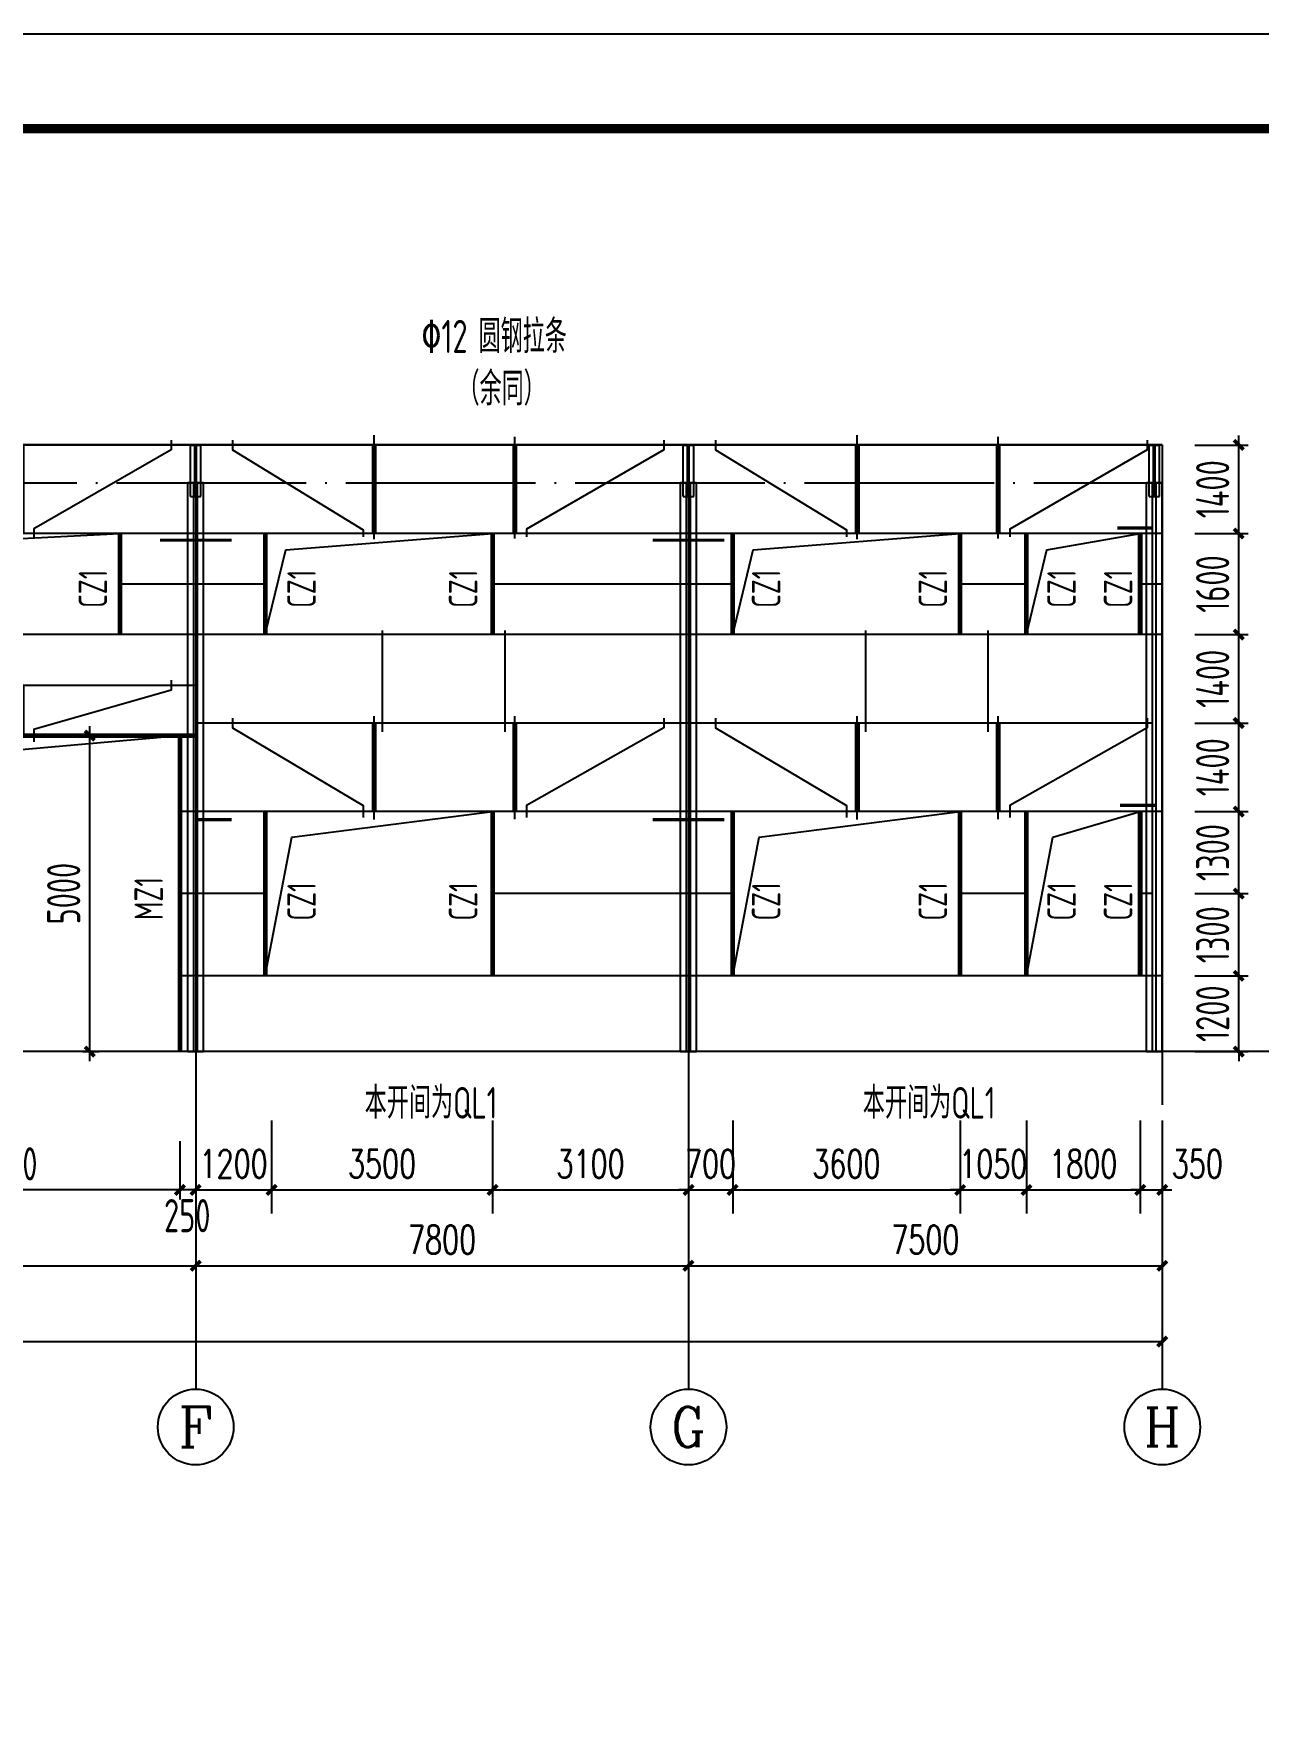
# Model space of a CAD drawing. Header units: millimetres. Extents: x 6950065 to 7140129, y 16284814 to 19754034.
# Drawn here: x 7005510 to 7024890, y 18187329 to 18214127 of the extents above; entities that cross this region are included whole.
import ezdxf
from ezdxf.enums import TextEntityAlignment as Align

# ---------------------------------------------------------------- set-up
doc = ezdxf.new("R2010")
doc.units = ezdxf.units.MM
doc.header["$LTSCALE"] = 1500
doc.header["$MEASUREMENT"] = 0
doc.linetypes.add('DOTE', pattern=[2.42, 2, -0.2, 0.02, -0.2])
doc.layers.get('Defpoints').update_dxf_attribs({"color": 1})
for name, color, linetype in [('AXIS_TEXT', 7, 'Continuous'), ('AXIS_外部', 171, 'Continuous'), ('C型钢', 6, 'Continuous'), ('dim', 7, 'Continuous'), ('GY_QZ', 4, 'Continuous'), ('LS', 2, 'Continuous'), ('S-TEXT', 7, 'Continuous'), ('TEXT', 7, 'Continuous'), ('TK', 4, 'Continuous'), ('屋面隅撑', 7, 'Continuous'), ('檩条拉条', 253, 'Continuous'), ('钢梁', 27, 'Continuous')]:
    doc.layers.add(name, color=color, linetype=linetype)
doc.styles.add('_TCH_AXIS', font='COMPLEX', dxfattribs={"bigfont": 'GBCBIG'})
doc.styles.add('_TCH_DIM_T3', font='SIMPLEX', dxfattribs={"width": 0.705882, "bigfont": 'GBCBIG'})
doc.styles.add('COMPLEX', font='COMPLEX')
doc.styles.add('TSSD_Dimension', font='Tssdeng.shx', dxfattribs={"width": 0.7, "bigfont": 'hztxt.shx'})
doc.styles.add('TSSD_Label', font='Tssdeng.shx', dxfattribs={"width": 0.7, "bigfont": 'hztxt.shx'})
doc.styles.add('TSSD_REIN', font='tssdeng.shx', dxfattribs={"width": 0.7, "bigfont": 'tssdchn.shx'})
doc.dimstyles.new('_TCH_ARCH&&150', dxfattribs={"dimtxt": 446.25, "dimasz": 150, "dimexe": 375, "dimexo": 450, "dimgap": 189.375, "dimtad": 1, "dimdec": 0, "dimzin": 0, "dimdsep": 46, "dimtxsty": '_TCH_DIM_T3', "dimblk": 'ARCHTICK', "dimcen": 0.09, "dimclrt": 7, "dimazin": 2, "dimtfac": 1, "dimtdec": 0, "dimtix": 1, "dimtmove": 2, "dimatfit": 3, "dimfxl": 0, "dimtolj": 1, "dimtzin": 0, "dimarcsym": 0})
doc.dimstyles.new('TSSD_150_150', dxfattribs={"dimtxt": 525, "dimasz": 150, "dimexe": 150, "dimexo": 375, "dimgap": 150, "dimtad": 1, "dimdec": 0, "dimzin": 0, "dimdsep": 46, "dimtxsty": 'TSSD_Dimension', "dimblk": 'ARCHTICK', "dimcen": 0, "dimdle": 150, "dimclrt": 7, "dimadec": 0, "dimazin": 0, "dimtfac": 1, "dimtdec": 0, "dimtix": 1, "dimtmove": 2, "dimatfit": 3, "dimfxl": 0, "dimtolj": 1, "dimtzin": 0, "dimarcsym": 0})

# ---------------------------------------------------------------- blocks, each defined once
blk = doc.blocks.new('23432423424242')
at = {"layer": '钢梁', "color": 4}
for p, q in [((1579435, -175582), (1579435, -174770)), ((1579435, -174770), (1579601, -174770)), ((1579505, -175582), (1579505, -174770)), ((1579531, -175582), (1579531, -174770)), ((1579601, -175582), (1579601, -174770)), ((1579435, -175582), (1579601, -175582))]:
    blk.add_line(p, q, dxfattribs=at)
at = {"layer": '钢梁'}
for p, q in [((1579393, -184370), (1579393, -175370)), ((1579643, -175370), (1579393, -175370)), ((1579488, -184370), (1579488, -175370)), ((1579548, -184370), (1579548, -175370)), ((1579643, -184370), (1579643, -175370)), ((1579393, -184370), (1579643, -184370)), ((1579393, -184370), (1579643, -184370))]:
    blk.add_line(p, q, dxfattribs=at)
blk = doc.blocks.new('GDHFHGFH')
for p, q in [((5358760, 18537038), (5358760, 18538681)), ((5360988, 18537046), (5360988, 18538657)), ((5358896, 18533985), (5358896, 18535591)), ((5360833, 18533985), (5360833, 18535591)), ((5358760, 18532598), (5358760, 18534232)), ((5360988, 18532606), (5360988, 18534232))]:
    blk.add_line(p, q)
for points in [[(5356517, 18538604), (5356517, 18538448), (5358586, 18537185), (5358586, 18537075)], [(5363347, 18538604), (5363347, 18538448), (5361175, 18537194), (5361175, 18537072)], [(5356517, 18534204), (5356517, 18534048), (5358586, 18532822), (5358586, 18532630)], [(5363347, 18534204), (5363347, 18534048), (5361175, 18532822), (5361175, 18532630)]]:
    blk.add_lwpolyline(points)
at = {"layer": '檩条拉条', "color": 2, "const_width": 80}
for points in [[(5358760, 18537126), (5358760, 18538526)], [(5360988, 18537126), (5360988, 18538526)], [(5358760, 18532726), (5358760, 18534126)], [(5360988, 18532726), (5360988, 18534126)]]:
    blk.add_lwpolyline(points, dxfattribs=at)
blk = doc.blocks.new('FDHJ')
for p, q in [((5366410, 18537038), (5366410, 18538585)), ((5368638, 18537046), (5368638, 18538585)), ((5366546, 18534661), (5366546, 18535591)), ((5368483, 18534658), (5368483, 18535591)), ((5366410, 18533798), (5366410, 18534832)), ((5368638, 18533806), (5368638, 18534832))]:
    blk.add_line(p, q)
for points in [[(5364167, 18538604), (5364167, 18538448), (5366236, 18537189), (5366236, 18537048)], [(5370997, 18538604), (5370997, 18538448), (5368825, 18537197), (5368825, 18537040)], [(5364167, 18534804), (5364167, 18534648), (5366236, 18534022), (5366236, 18533830)], [(5370997, 18534804), (5370997, 18534648), (5368825, 18534022), (5368825, 18533830)]]:
    blk.add_lwpolyline(points)
at = {"layer": '檩条拉条', "color": 2, "const_width": 80}
for points in [[(5366410, 18537126), (5366410, 18538526)], [(5368638, 18537126), (5368638, 18538526)], [(5366410, 18533926), (5366410, 18534726)], [(5368638, 18533926), (5368638, 18534726)]]:
    blk.add_lwpolyline(points, dxfattribs=at)
blk = doc.blocks.new('_ArchTick')
at = {"color": 0, "linetype": 'ByBlock', "const_width": 0.4}
blk.add_lwpolyline([(-0.5, -0.5), (0.5, 0.5)], dxfattribs=at)
blk = doc.blocks.new('*D98')
at = {"layer": 'AXIS_外部', "color": 0, "lineweight": -2}
for p, q in [((7008072, 18196931), (7008072, 18195456)), ((7009272, 18196931), (7009272, 18195456)), ((7008072, 18195831), (7007922, 18195831)), ((7008072, 18195831), (7009272, 18195831)), ((7009272, 18195831), (7009422, 18195831))]:
    blk.add_line(p, q, dxfattribs=at)
at = {"layer": 'Defpoints', "color": 0}
for p in [(7008072, 18197381), (7009272, 18197381), (7009272, 18195831)]:
    blk.add_point(p, dxfattribs=at)
at = {"layer": 'AXIS_外部', "color": 0, "lineweight": -2, "xscale": 150, "yscale": 150, "zscale": 150}
blk.add_blockref('_ArchTick', (7008072, 18195831), dxfattribs=at)
at = {"layer": 'AXIS_外部', "color": 0, "lineweight": -2, "xscale": 150, "yscale": 150, "zscale": 150, "rotation": 180}
blk.add_blockref('_ArchTick', (7009272, 18195831), dxfattribs=at)
at = {"layer": 'AXIS_外部', "color": 7, "insert": (7008672, 18196243), "char_height": 446.2, "attachment_point": 5, "style": '_TCH_DIM_T3'}
blk.add_mtext('\\A1;1200', dxfattribs=at)
blk = doc.blocks.new('*D99')
at = {"layer": 'AXIS_外部', "color": 0, "lineweight": -2}
for p, q in [((7009272, 18196931), (7009272, 18195456)), ((7012772, 18196931), (7012772, 18195456)), ((7009272, 18195831), (7012772, 18195831))]:
    blk.add_line(p, q, dxfattribs=at)
at = {"layer": 'Defpoints', "color": 0}
for p in [(7009272, 18197381), (7012772, 18197381), (7012772, 18195831)]:
    blk.add_point(p, dxfattribs=at)
at = {"layer": 'AXIS_外部', "color": 0, "lineweight": -2, "xscale": 150, "yscale": 150, "zscale": 150, "rotation": 180}
blk.add_blockref('_ArchTick', (7009272, 18195831), dxfattribs=at)
at = {"layer": 'AXIS_外部', "color": 0, "lineweight": -2, "xscale": 150, "yscale": 150, "zscale": 150}
blk.add_blockref('_ArchTick', (7012772, 18195831), dxfattribs=at)
at = {"layer": 'AXIS_外部', "color": 7, "insert": (7011022, 18196243), "char_height": 446.2, "attachment_point": 5, "style": '_TCH_DIM_T3'}
blk.add_mtext('\\A1;3500', dxfattribs=at)
blk = doc.blocks.new('*D100')
at = {"layer": 'AXIS_外部', "color": 0, "lineweight": -2}
for p, q in [((7012772, 18196931), (7012772, 18195456)), ((7015872, 18196931), (7015872, 18195456)), ((7012772, 18195831), (7015872, 18195831))]:
    blk.add_line(p, q, dxfattribs=at)
at = {"layer": 'Defpoints', "color": 0}
for p in [(7012772, 18197381), (7015872, 18197381), (7015872, 18195831)]:
    blk.add_point(p, dxfattribs=at)
at = {"layer": 'AXIS_外部', "color": 0, "lineweight": -2, "xscale": 150, "yscale": 150, "zscale": 150, "rotation": 180}
blk.add_blockref('_ArchTick', (7012772, 18195831), dxfattribs=at)
at = {"layer": 'AXIS_外部', "color": 0, "lineweight": -2, "xscale": 150, "yscale": 150, "zscale": 150}
blk.add_blockref('_ArchTick', (7015872, 18195831), dxfattribs=at)
at = {"layer": 'AXIS_外部', "color": 7, "insert": (7014322, 18196243), "char_height": 446.2, "attachment_point": 5, "style": '_TCH_DIM_T3'}
blk.add_mtext('\\A1;3100', dxfattribs=at)
blk = doc.blocks.new('*D101')
at = {"layer": 'AXIS_外部', "color": 0, "lineweight": -2}
for p, q in [((7015872, 18196931), (7015872, 18195456)), ((7016572, 18196931), (7016572, 18195456)), ((7015872, 18195831), (7015722, 18195831)), ((7015872, 18195831), (7016572, 18195831)), ((7016572, 18195831), (7016722, 18195831))]:
    blk.add_line(p, q, dxfattribs=at)
at = {"layer": 'Defpoints', "color": 0}
for p in [(7015872, 18197381), (7016572, 18197381), (7016572, 18195831)]:
    blk.add_point(p, dxfattribs=at)
at = {"layer": 'AXIS_外部', "color": 0, "lineweight": -2, "xscale": 150, "yscale": 150, "zscale": 150}
blk.add_blockref('_ArchTick', (7015872, 18195831), dxfattribs=at)
at = {"layer": 'AXIS_外部', "color": 0, "lineweight": -2, "xscale": 150, "yscale": 150, "zscale": 150, "rotation": 180}
blk.add_blockref('_ArchTick', (7016572, 18195831), dxfattribs=at)
at = {"layer": 'AXIS_外部', "color": 7, "insert": (7016222, 18196243), "char_height": 446.2, "attachment_point": 5, "style": '_TCH_DIM_T3'}
blk.add_mtext('\\A1;700', dxfattribs=at)
blk = doc.blocks.new('*D102')
at = {"layer": 'AXIS_外部', "color": 0, "lineweight": -2}
for p, q in [((7016572, 18196931), (7016572, 18195456)), ((7020172, 18196931), (7020172, 18195456)), ((7016572, 18195831), (7020172, 18195831))]:
    blk.add_line(p, q, dxfattribs=at)
at = {"layer": 'Defpoints', "color": 0}
for p in [(7016572, 18197381), (7020172, 18197381), (7020172, 18195831)]:
    blk.add_point(p, dxfattribs=at)
at = {"layer": 'AXIS_外部', "color": 0, "lineweight": -2, "xscale": 150, "yscale": 150, "zscale": 150, "rotation": 180}
blk.add_blockref('_ArchTick', (7016572, 18195831), dxfattribs=at)
at = {"layer": 'AXIS_外部', "color": 0, "lineweight": -2, "xscale": 150, "yscale": 150, "zscale": 150}
blk.add_blockref('_ArchTick', (7020172, 18195831), dxfattribs=at)
at = {"layer": 'AXIS_外部', "color": 7, "insert": (7018372, 18196243), "char_height": 446.2, "attachment_point": 5, "style": '_TCH_DIM_T3'}
blk.add_mtext('\\A1;3600', dxfattribs=at)
blk = doc.blocks.new('*D103')
at = {"layer": 'AXIS_外部', "color": 0, "lineweight": -2}
for p, q in [((7020172, 18196931), (7020172, 18195456)), ((7021222, 18196931), (7021222, 18195456)), ((7020172, 18195831), (7020022, 18195831)), ((7020172, 18195831), (7021222, 18195831)), ((7021222, 18195831), (7021372, 18195831))]:
    blk.add_line(p, q, dxfattribs=at)
at = {"layer": 'Defpoints', "color": 0}
for p in [(7020172, 18197381), (7021222, 18197381), (7021222, 18195831)]:
    blk.add_point(p, dxfattribs=at)
at = {"layer": 'AXIS_外部', "color": 0, "lineweight": -2, "xscale": 150, "yscale": 150, "zscale": 150}
blk.add_blockref('_ArchTick', (7020172, 18195831), dxfattribs=at)
at = {"layer": 'AXIS_外部', "color": 0, "lineweight": -2, "xscale": 150, "yscale": 150, "zscale": 150, "rotation": 180}
blk.add_blockref('_ArchTick', (7021222, 18195831), dxfattribs=at)
at = {"layer": 'AXIS_外部', "color": 7, "insert": (7020697, 18196243), "char_height": 446.2, "attachment_point": 5, "style": '_TCH_DIM_T3'}
blk.add_mtext('\\A1;1050', dxfattribs=at)
blk = doc.blocks.new('*D104')
at = {"layer": 'AXIS_外部', "color": 0, "lineweight": -2}
for p, q in [((7021222, 18196931), (7021222, 18195456)), ((7023022, 18196931), (7023022, 18195456)), ((7021222, 18195831), (7023022, 18195831))]:
    blk.add_line(p, q, dxfattribs=at)
at = {"layer": 'Defpoints', "color": 0}
for p in [(7021222, 18197381), (7023022, 18197381), (7023022, 18195831)]:
    blk.add_point(p, dxfattribs=at)
at = {"layer": 'AXIS_外部', "color": 0, "lineweight": -2, "xscale": 150, "yscale": 150, "zscale": 150, "rotation": 180}
blk.add_blockref('_ArchTick', (7021222, 18195831), dxfattribs=at)
at = {"layer": 'AXIS_外部', "color": 0, "lineweight": -2, "xscale": 150, "yscale": 150, "zscale": 150}
blk.add_blockref('_ArchTick', (7023022, 18195831), dxfattribs=at)
at = {"layer": 'AXIS_外部', "color": 7, "insert": (7022122, 18196243), "char_height": 446.2, "attachment_point": 5, "style": '_TCH_DIM_T3'}
blk.add_mtext('\\A1;1800', dxfattribs=at)
blk = doc.blocks.new('*D105')
at = {"layer": 'AXIS_外部', "color": 0, "lineweight": -2}
for p, q in [((7023022, 18196931), (7023022, 18195456)), ((7023372, 18196931), (7023372, 18195456)), ((7023022, 18195831), (7022872, 18195831)), ((7023022, 18195831), (7023372, 18195831)), ((7023372, 18195831), (7023522, 18195831))]:
    blk.add_line(p, q, dxfattribs=at)
at = {"layer": 'Defpoints', "color": 0}
for p in [(7023022, 18197381), (7023372, 18197381), (7023372, 18195831)]:
    blk.add_point(p, dxfattribs=at)
at = {"layer": 'AXIS_外部', "color": 0, "lineweight": -2, "xscale": 150, "yscale": 150, "zscale": 150}
blk.add_blockref('_ArchTick', (7023022, 18195831), dxfattribs=at)
at = {"layer": 'AXIS_外部', "color": 0, "lineweight": -2, "xscale": 150, "yscale": 150, "zscale": 150, "rotation": 180}
blk.add_blockref('_ArchTick', (7023372, 18195831), dxfattribs=at)
at = {"layer": 'AXIS_外部', "color": 7, "insert": (7023927, 18196243), "char_height": 446.2, "attachment_point": 5, "style": '_TCH_DIM_T3'}
blk.add_mtext('\\A1;350', dxfattribs=at)
blk = doc.blocks.new('*D111')
at = {"layer": 'Defpoints', "color": 0}
for p in [(7007822, 18196976), (7008072, 18196976), (7007822, 18195831)]:
    blk.add_point(p, dxfattribs=at)
at = {"layer": 'dim', "color": 0, "lineweight": -2}
for p, q in [((7007822, 18196601), (7007822, 18195681)), ((7008072, 18196601), (7008072, 18195681)), ((7007822, 18195831), (7007672, 18195831)), ((7008072, 18195831), (7007822, 18195831)), ((7008072, 18195831), (7008222, 18195831))]:
    blk.add_line(p, q, dxfattribs=at)
at = {"layer": 'dim', "color": 0, "lineweight": -2, "xscale": 150, "yscale": 150, "zscale": 150}
blk.add_blockref('_ArchTick', (7007822, 18195831), dxfattribs=at)
at = {"layer": 'dim', "color": 0, "lineweight": -2, "xscale": 150, "yscale": 150, "zscale": 150, "rotation": 180}
blk.add_blockref('_ArchTick', (7008072, 18195831), dxfattribs=at)
at = {"layer": 'dim', "color": 7, "insert": (7007938, 18195424), "char_height": 525, "attachment_point": 5, "style": 'TSSD_Dimension'}
blk.add_mtext('\\A1;250', dxfattribs=at)
blk = doc.blocks.new('*D112')
at = {"layer": 'Defpoints', "color": 0}
for p in [(7002322, 18196976), (7007822, 18196976), (7002322, 18195831)]:
    blk.add_point(p, dxfattribs=at)
at = {"layer": 'dim', "color": 0, "lineweight": -2}
for p, q in [((7002322, 18196601), (7002322, 18195681)), ((7007822, 18196601), (7007822, 18195681)), ((7007972, 18195831), (7002172, 18195831))]:
    blk.add_line(p, q, dxfattribs=at)
at = {"layer": 'dim', "color": 0, "lineweight": -2, "xscale": 150, "yscale": 150, "zscale": 150, "rotation": 180}
blk.add_blockref('_ArchTick', (7002322, 18195831), dxfattribs=at)
at = {"layer": 'dim', "color": 0, "lineweight": -2, "xscale": 150, "yscale": 150, "zscale": 150}
blk.add_blockref('_ArchTick', (7007822, 18195831), dxfattribs=at)
at = {"layer": 'dim', "color": 7, "insert": (7005072, 18196243), "char_height": 525, "attachment_point": 5, "style": 'TSSD_Dimension'}
blk.add_mtext('\\A1;5500', dxfattribs=at)
blk = doc.blocks.new('*D117')
at = {"layer": 'Defpoints', "color": 0}
for p in [(7005911, 18203020), (7006394, 18203020), (7005911, 18198020)]:
    blk.add_point(p, dxfattribs=at)
at = {"layer": 'dim', "color": 0, "lineweight": -2}
for p, q in [((7006394, 18197870), (7006394, 18203170)), ((7006286, 18203020), (7006544, 18203020)), ((7006286, 18198020), (7006544, 18198020))]:
    blk.add_line(p, q, dxfattribs=at)
at = {"layer": 'dim', "color": 0, "lineweight": -2, "xscale": 150, "yscale": 150, "zscale": 150}
for p, rotation in [((7006394, 18203020), 90), ((7006394, 18198020), 270)]:
    blk.add_blockref('_ArchTick', p, dxfattribs=dict(at, rotation=rotation))
at = {"layer": 'dim', "color": 7, "insert": (7005982, 18200520), "char_height": 525, "attachment_point": 5, "rotation": 90, "style": 'TSSD_Dimension'}
blk.add_mtext('\\A1;5000', dxfattribs=at)
blk = doc.blocks.new('*D118')
at = {"layer": 'Defpoints', "color": 0}
for p in [(7023512, 18199220), (7024582, 18199220), (7023512, 18198020)]:
    blk.add_point(p, dxfattribs=at)
at = {"layer": 'dim', "color": 0, "lineweight": -2}
for p, q in [((7024582, 18199220), (7024582, 18199370)), ((7023887, 18199220), (7024732, 18199220)), ((7024582, 18198020), (7024582, 18199220)), ((7023887, 18198020), (7024732, 18198020)), ((7024582, 18198020), (7024582, 18197870))]:
    blk.add_line(p, q, dxfattribs=at)
at = {"layer": 'dim', "color": 0, "lineweight": -2, "xscale": 150, "yscale": 150, "zscale": 150}
for p, rotation in [((7024582, 18199220), 270), ((7024582, 18198020), 90)]:
    blk.add_blockref('_ArchTick', p, dxfattribs=dict(at, rotation=rotation))
at = {"layer": 'dim', "color": 7, "insert": (7024170, 18198620), "char_height": 525, "attachment_point": 5, "rotation": 90, "style": 'TSSD_Dimension'}
blk.add_mtext('\\A1;1200', dxfattribs=at)
blk = doc.blocks.new('*D119')
at = {"layer": 'Defpoints', "color": 0}
for p in [(7023512, 18200520), (7024582, 18200520), (7023512, 18199220)]:
    blk.add_point(p, dxfattribs=at)
at = {"layer": 'dim', "color": 0, "lineweight": -2}
for p, q in [((7023887, 18200520), (7024732, 18200520)), ((7024582, 18199070), (7024582, 18200670)), ((7023887, 18199220), (7024732, 18199220))]:
    blk.add_line(p, q, dxfattribs=at)
at = {"layer": 'dim', "color": 0, "lineweight": -2, "xscale": 150, "yscale": 150, "zscale": 150}
for p, rotation in [((7024582, 18200520), 90), ((7024582, 18199220), 270)]:
    blk.add_blockref('_ArchTick', p, dxfattribs=dict(at, rotation=rotation))
at = {"layer": 'dim', "color": 7, "insert": (7024170, 18199870), "char_height": 525, "attachment_point": 5, "rotation": 90, "style": 'TSSD_Dimension'}
blk.add_mtext('\\A1;1300', dxfattribs=at)
blk = doc.blocks.new('*D120')
at = {"layer": 'Defpoints', "color": 0}
for p in [(7023512, 18201820), (7024582, 18201820), (7023512, 18200520)]:
    blk.add_point(p, dxfattribs=at)
at = {"layer": 'dim', "color": 0, "lineweight": -2}
for p, q in [((7023887, 18201820), (7024732, 18201820)), ((7024582, 18200370), (7024582, 18201970)), ((7023887, 18200520), (7024732, 18200520))]:
    blk.add_line(p, q, dxfattribs=at)
at = {"layer": 'dim', "color": 0, "lineweight": -2, "xscale": 150, "yscale": 150, "zscale": 150}
for p, rotation in [((7024582, 18201820), 90), ((7024582, 18200520), 270)]:
    blk.add_blockref('_ArchTick', p, dxfattribs=dict(at, rotation=rotation))
at = {"layer": 'dim', "color": 7, "insert": (7024170, 18201170), "char_height": 525, "attachment_point": 5, "rotation": 90, "style": 'TSSD_Dimension'}
blk.add_mtext('\\A1;1300', dxfattribs=at)
blk = doc.blocks.new('*D121')
at = {"layer": 'Defpoints', "color": 0}
for p in [(7023512, 18203220), (7024582, 18203220), (7023512, 18201820)]:
    blk.add_point(p, dxfattribs=at)
at = {"layer": 'dim', "color": 0, "lineweight": -2}
for p, q in [((7023887, 18203220), (7024732, 18203220)), ((7024582, 18201670), (7024582, 18203370)), ((7023887, 18201820), (7024732, 18201820))]:
    blk.add_line(p, q, dxfattribs=at)
at = {"layer": 'dim', "color": 0, "lineweight": -2, "xscale": 150, "yscale": 150, "zscale": 150}
for p, rotation in [((7024582, 18203220), 90), ((7024582, 18201820), 270)]:
    blk.add_blockref('_ArchTick', p, dxfattribs=dict(at, rotation=rotation))
at = {"layer": 'dim', "color": 7, "insert": (7024170, 18202520), "char_height": 525, "attachment_point": 5, "rotation": 90, "style": 'TSSD_Dimension'}
blk.add_mtext('\\A1;1400', dxfattribs=at)
blk = doc.blocks.new('*D122')
at = {"layer": 'Defpoints', "color": 0}
for p in [(7023512, 18204620), (7024582, 18204620), (7023512, 18203220)]:
    blk.add_point(p, dxfattribs=at)
at = {"layer": 'dim', "color": 0, "lineweight": -2}
for p, q in [((7024582, 18203070), (7024582, 18204770)), ((7023887, 18204620), (7024732, 18204620)), ((7023887, 18203220), (7024732, 18203220))]:
    blk.add_line(p, q, dxfattribs=at)
at = {"layer": 'dim', "color": 0, "lineweight": -2, "xscale": 150, "yscale": 150, "zscale": 150}
for p, rotation in [((7024582, 18204620), 90), ((7024582, 18203220), 270)]:
    blk.add_blockref('_ArchTick', p, dxfattribs=dict(at, rotation=rotation))
at = {"layer": 'dim', "color": 7, "insert": (7024170, 18203920), "char_height": 525, "attachment_point": 5, "rotation": 90, "style": 'TSSD_Dimension'}
blk.add_mtext('\\A1;1400', dxfattribs=at)
blk = doc.blocks.new('*D123')
at = {"layer": 'Defpoints', "color": 0}
for p in [(7023512, 18206220), (7024582, 18206220), (7023512, 18204620)]:
    blk.add_point(p, dxfattribs=at)
at = {"layer": 'dim', "color": 0, "lineweight": -2}
for p, q in [((7024582, 18204470), (7024582, 18206370)), ((7023887, 18206220), (7024732, 18206220)), ((7023887, 18204620), (7024732, 18204620))]:
    blk.add_line(p, q, dxfattribs=at)
at = {"layer": 'dim', "color": 0, "lineweight": -2, "xscale": 150, "yscale": 150, "zscale": 150}
for p, rotation in [((7024582, 18206220), 90), ((7024582, 18204620), 270)]:
    blk.add_blockref('_ArchTick', p, dxfattribs=dict(at, rotation=rotation))
at = {"layer": 'dim', "color": 7, "insert": (7024170, 18205420), "char_height": 525, "attachment_point": 5, "rotation": 90, "style": 'TSSD_Dimension'}
blk.add_mtext('\\A1;1600', dxfattribs=at)
blk = doc.blocks.new('*D1226')
at = {"layer": 'Defpoints', "color": 0}
for p in [(7023512, 18207620), (7024582, 18207620), (7023512, 18206220)]:
    blk.add_point(p, dxfattribs=at)
at = {"layer": 'dim', "color": 0, "lineweight": -2}
for p, q in [((7024582, 18206070), (7024582, 18207770)), ((7023887, 18207620), (7024732, 18207620)), ((7023887, 18206220), (7024732, 18206220))]:
    blk.add_line(p, q, dxfattribs=at)
at = {"layer": 'dim', "color": 0, "lineweight": -2, "xscale": 150, "yscale": 150, "zscale": 150}
for p, rotation in [((7024582, 18207620), 90), ((7024582, 18206220), 270)]:
    blk.add_blockref('_ArchTick', p, dxfattribs=dict(at, rotation=rotation))
at = {"layer": 'dim', "color": 7, "insert": (7024170, 18206920), "char_height": 525, "attachment_point": 5, "rotation": 90, "style": 'TSSD_Dimension'}
blk.add_mtext('\\A1;1400', dxfattribs=at)
blk = doc.blocks.new('GeYuanFrame_60728603', base_point=(18.76, 4.34))
at = {"layer": 'TK'}
blk.add_line((43.76, 414.34), (602.76, 414.34), dxfattribs=at)
blk.add_lwpolyline([(18.76, 424.34), (612.76, 424.34), (612.76, 4.34), (18.76, 4.34), (18.76, 424.34)], dxfattribs=at)
at = {"layer": 'TK', "const_width": 1}
blk.add_lwpolyline([(602.76, 414.34), (43.76, 414.34), (43.76, 14.34), (602.76, 14.34)], close=True, dxfattribs=at)
blk = doc.blocks.new('*D1581')
at = {"layer": 'AXIS_外部', "color": 0, "lineweight": -2}
for p, q in [((7015872, 18196270), (7015872, 18194256)), ((7023372, 18196270), (7023372, 18194256)), ((7015872, 18194631), (7023372, 18194631))]:
    blk.add_line(p, q, dxfattribs=at)
at = {"layer": 'Defpoints', "color": 0}
for p in [(7015872, 18196720), (7023372, 18196720), (7023372, 18194631)]:
    blk.add_point(p, dxfattribs=at)
at = {"layer": 'AXIS_外部', "color": 0, "lineweight": -2, "xscale": 150, "yscale": 150, "zscale": 150, "rotation": 180}
blk.add_blockref('_ArchTick', (7015872, 18194631), dxfattribs=at)
at = {"layer": 'AXIS_外部', "color": 0, "lineweight": -2, "xscale": 150, "yscale": 150, "zscale": 150}
blk.add_blockref('_ArchTick', (7023372, 18194631), dxfattribs=at)
at = {"layer": 'AXIS_外部', "color": 7, "insert": (7019622, 18195043), "char_height": 446.2, "attachment_point": 5, "style": '_TCH_DIM_T3'}
blk.add_mtext('\\A1;7500', dxfattribs=at)
blk = doc.blocks.new('*D1582')
at = {"layer": 'AXIS_外部', "color": 0, "lineweight": -2}
for p, q in [((7008072, 18196270), (7008072, 18194256)), ((7015872, 18196270), (7015872, 18194256)), ((7008072, 18194631), (7015872, 18194631))]:
    blk.add_line(p, q, dxfattribs=at)
at = {"layer": 'Defpoints', "color": 0}
for p in [(7008072, 18196720), (7015872, 18196720), (7015872, 18194631)]:
    blk.add_point(p, dxfattribs=at)
at = {"layer": 'AXIS_外部', "color": 0, "lineweight": -2, "xscale": 150, "yscale": 150, "zscale": 150, "rotation": 180}
blk.add_blockref('_ArchTick', (7008072, 18194631), dxfattribs=at)
at = {"layer": 'AXIS_外部', "color": 0, "lineweight": -2, "xscale": 150, "yscale": 150, "zscale": 150}
blk.add_blockref('_ArchTick', (7015872, 18194631), dxfattribs=at)
at = {"layer": 'AXIS_外部', "color": 7, "insert": (7011972, 18195043), "char_height": 446.2, "attachment_point": 5, "style": '_TCH_DIM_T3'}
blk.add_mtext('\\A1;7800', dxfattribs=at)
blk = doc.blocks.new('*D1583')
at = {"layer": 'AXIS_外部', "color": 0, "lineweight": -2}
for p, q in [((7000272, 18196270), (7000272, 18194256)), ((7008072, 18196270), (7008072, 18194256)), ((7000272, 18194631), (7008072, 18194631))]:
    blk.add_line(p, q, dxfattribs=at)
at = {"layer": 'Defpoints', "color": 0}
for p in [(7000272, 18196720), (7008072, 18196720), (7008072, 18194631)]:
    blk.add_point(p, dxfattribs=at)
at = {"layer": 'AXIS_外部', "color": 0, "lineweight": -2, "xscale": 150, "yscale": 150, "zscale": 150, "rotation": 180}
blk.add_blockref('_ArchTick', (7000272, 18194631), dxfattribs=at)
at = {"layer": 'AXIS_外部', "color": 0, "lineweight": -2, "xscale": 150, "yscale": 150, "zscale": 150}
blk.add_blockref('_ArchTick', (7008072, 18194631), dxfattribs=at)
at = {"layer": 'AXIS_外部', "color": 7, "insert": (7004172, 18195043), "char_height": 446.2, "attachment_point": 5, "style": '_TCH_DIM_T3'}
blk.add_mtext('\\A1;7800', dxfattribs=at)
blk = doc.blocks.new('*D1591')
at = {"layer": 'AXIS_外部', "color": 0, "lineweight": -2}
for p, q in [((6969372, 18195070), (6969372, 18193056)), ((7023372, 18195070), (7023372, 18193056)), ((6969372, 18193431), (7023372, 18193431))]:
    blk.add_line(p, q, dxfattribs=at)
at = {"layer": 'Defpoints', "color": 0}
for p in [(6969372, 18195520), (7023372, 18195520), (7023372, 18193431)]:
    blk.add_point(p, dxfattribs=at)
at = {"layer": 'AXIS_外部', "color": 0, "lineweight": -2, "xscale": 150, "yscale": 150, "zscale": 150, "rotation": 180}
blk.add_blockref('_ArchTick', (6969372, 18193431), dxfattribs=at)
at = {"layer": 'AXIS_外部', "color": 0, "lineweight": -2, "xscale": 150, "yscale": 150, "zscale": 150}
blk.add_blockref('_ArchTick', (7023372, 18193431), dxfattribs=at)
at = {"layer": 'AXIS_外部', "color": 7, "insert": (6996372, 18193843), "char_height": 446.2, "attachment_point": 5, "style": '_TCH_DIM_T3'}
blk.add_mtext('\\A1;54000', dxfattribs=at)
blk = doc.blocks.new('_AXISO')
blk.add_circle((0, 0), 0.5)
at = {"layer": 'AXIS_TEXT', "style": 'COMPLEX', "width": 1.041667}
blk.add_attdef('A', text='', height=0.56, dxfattribs=at).set_placement((-0.25, -0.28), (0.25, -0.28), align=Align.FIT)

msp = doc.modelspace()

# ---------------------------------------------------------------- linework, layer by layer
at = {"layer": 'AXIS_外部'}
for p, q in [((7008072.1, 18195229), (7008072.1, 18192679)), ((7015872.1, 18195229), (7015872.1, 18192679)), ((7023372.1, 18195229), (7023372.1, 18192679))]:
    msp.add_line(p, q, dxfattribs=at)
for centre in [(7008072.1, 18192079), (7015872.1, 18192079)]:
    msp.add_circle(centre, 600, dxfattribs=at)
at = {"layer": 'C型钢', "color": 3}
for points in [[(6969372.1, 18207620.2), (7023372.1, 18207620.2)], [(7021222.1, 18204620.2), (7021546.4, 18205958.7), (7023022.1, 18206220.2)]]:
    msp.add_lwpolyline(points, dxfattribs=at)
at = {"layer": 'C型钢', "color": 3, "const_width": 75}
for points in [[(7006872.1, 18206220.2), (7006872.1, 18204620.2)], [(7009172.1, 18206220.2), (7009172.1, 18204620.2)], [(7012772.1, 18206220.2), (7012772.1, 18204620.2)], [(7016572.1, 18206220.2), (7016572.1, 18204620.2)], [(7020172.1, 18206220.2), (7020172.1, 18204620.2)], [(7021222.1, 18206220.2), (7021222.1, 18204620.2)], [(7023022.1, 18206220.2), (7023022.1, 18204620.2)], [(7002322.1, 18203020.2), (7000272.1, 18203020.2), (7008072.1, 18203020.2)], [(7007822.1, 18203020.2), (7007822.1, 18198020.2)], [(7009172.1, 18201820.2), (7009172.1, 18199220.2)], [(7012772.1, 18201820.2), (7012772.1, 18199220.2)], [(7016572.1, 18201820.2), (7016572.1, 18199220.2)], [(7020172.1, 18201820.2), (7020172.1, 18199220.2)], [(7021222.1, 18201820.2), (7021222.1, 18199220.2)], [(7023022.1, 18201820.2), (7023022.1, 18199220.2)]]:
    msp.add_lwpolyline(points, dxfattribs=at)
at = {"layer": 'Defpoints'}
for p, q in [((7008072.1, 18207620.2), (7008072.1, 18196609.4)), ((7015872.1, 18207620.2), (7015872.1, 18196609.4)), ((7023372.1, 18207620.2), (7023372.1, 18197179.9))]:
    msp.add_line(p, q, dxfattribs=at)
at = {"layer": 'Defpoints', "color": 6}
for p, q in [((7023372.1, 18199220.2), (7007822.1, 18199220.2)), ((7025340.3, 18198020.2), (6967296.8, 18198020.2))]:
    msp.add_line(p, q, dxfattribs=at)
for points in [[(7023372.1, 18207620.2), (6969372.1, 18207620.2)], [(7023372.1, 18206220.2), (6969372.1, 18206220.2)], [(7009172.1, 18205420.2), (7006872.1, 18205420.2)], [(7016572.1, 18205420.2), (7012772.1, 18205420.2)], [(7021222.1, 18205420.2), (7020172.1, 18205420.2)], [(7023372.1, 18205420.2), (7023022.1, 18205420.2)], [(7023372.1, 18204620.2), (6969372.1, 18204620.2)], [(7000272.1, 18203820.2), (7008072.1, 18203820.2)], [(7023217.1, 18203220.2), (7008072.1, 18203220.2)], [(7023372.1, 18201820.2), (7007822.1, 18201820.2)], [(7009172.1, 18200520.2), (7007822.1, 18200520.2)], [(7016572.1, 18200520.2), (7012772.1, 18200520.2)], [(7021222.1, 18200520.2), (7020172.1, 18200520.2)], [(7023217.1, 18200520.2), (7023022.1, 18200520.2)]]:
    msp.add_lwpolyline(points, dxfattribs=at)
at = {"layer": 'Defpoints', "color": 8, "linetype": 'DOTE'}
msp.add_lwpolyline([(6966889.4, 18207020.2), (7023372.1, 18207020.2)], dxfattribs=at)
at = {"layer": 'GY_QZ', "color": 3}
for points in [[(7001472.1, 18204620.2), (7001796.4, 18205958.7), (7006872.1, 18206220.2)], [(7009172.1, 18204620.2), (7009496.4, 18205958.7), (7012772.1, 18206220.2)], [(7016572.1, 18204620.2), (7016896.4, 18205958.7), (7020172.1, 18206220.2)], [(7002322.1, 18198020.2), (7002675.5, 18202567.2), (7007822.1, 18203020.2)], [(7009172.1, 18199220.2), (7009591.9, 18201415.7), (7012772.1, 18201820.2)], [(7016572.1, 18199220.2), (7016991.9, 18201415.7), (7020172.1, 18201820.2)], [(7021222.1, 18199220.2), (7021641.9, 18201415.7), (7023022.1, 18201820.2)]]:
    msp.add_lwpolyline(points, dxfattribs=at)
at = {"layer": 'S-TEXT', "color": 3}
msp.add_lwpolyline([(7013847.9, 18208918.7, 0, 0, 0), (7011746, 18208918.7, 0, 0, 0), (7011048.6, 18207001.6, 120, 0, 0), (7010894.7, 18206578.7, 0, 0, 0)], format="xyseb", dxfattribs=at)
at = {"layer": '屋面隅撑', "color": 4, "const_width": 50}
for points in [[(7023227.5, 18206307.3), (7022660, 18206307.3)], [(7008072.1, 18206112.7), (7007504.6, 18206112.7)], [(7008639.6, 18206112.7), (7008072.1, 18206112.7)], [(7015872.1, 18206112.7), (7015304.6, 18206112.7)], [(7016439.6, 18206112.7), (7015872.1, 18206112.7)], [(7023268.8, 18201917.2), (7022701.3, 18201917.2)], [(7008639.6, 18201690.4), (7008072.1, 18201690.4)], [(7015872.1, 18201690.4), (7015304.6, 18201690.4)], [(7016439.6, 18201690.4), (7015872.1, 18201690.4)]]:
    msp.add_lwpolyline(points, dxfattribs=at)

# ---------------------------------------------------------------- block references
for p in [(5428554.1, 18382389.7), (5436354.1, 18382389.7), (5443729.1, 18382389.7)]:
    msp.add_blockref('23432423424242', p)
at = {"layer": 'AXIS_外部'}
ref = msp.add_blockref('_AXISO', (7023372.1, 18192079), dxfattribs=dict(at, xscale=1200, yscale=1200, zscale=1200))
ref.add_attrib('A', 'H', dxfattribs={"layer": 'AXIS_TEXT', "height": 608.3, "style": '_TCH_AXIS'}).set_placement((7023082.4, 18191774.9), (7023661.7, 18191774.9), align=Align.FIT)
at = {"layer": 'C型钢', "color": 3, "xscale": 150, "yscale": 150, "zscale": 150}
msp.add_blockref('GeYuanFrame_60728603', (6955997, 18151126.6), dxfattribs=at)
at = {"layer": 'C型钢', "color": 3}
for name, p in [('FDHJ', (1636685.1, -330905.9)), ('GDHFHGFH', (1652135.1, -330905.9)), ('GDHFHGFH', (1659785.1, -330905.9))]:
    msp.add_blockref(name, p, dxfattribs=at)

# ---------------------------------------------------------------- texts
at = {"layer": 'AXIS_外部', "color": 7, "style": '_TCH_AXIS', "width": 1.125}
msp.add_text('F', height=637.8, dxfattribs=at).set_placement((7007798.7, 18191760.1), (7008345.4, 18191760.1), align=Align.FIT)
at = {"layer": 'AXIS_外部', "color": 7, "style": '_TCH_AXIS'}
msp.add_text('G', height=637.8, dxfattribs=at).set_placement((7015598.7, 18191760.1), (7016145.4, 18191760.1), align=Align.FIT)
at = {"layer": 'LS', "style": 'TSSD_REIN', "width": 0.7}
for s, p in [('CZ1', (7006669, 18205042.8)), ('CZ1', (7009972.9, 18205042.8)), ('CZ1', (7012530.2, 18205042.8)), ('CZ1', (7017326.3, 18205042.8)), ('CZ1', (7019965.1, 18205042.8)), ('CZ1', (7022003.1, 18205042.8)), ('CZ1', (7022897.8, 18205042.8)), ('MZ1', (7007552.8, 18200100.8)), ('CZ1', (7009972.9, 18200094.1)), ('CZ1', (7012530.2, 18200094.1)), ('CZ1', (7017326.3, 18200094.1)), ('CZ1', (7019965.1, 18200094.1)), ('CZ1', (7022003.1, 18200094.1)), ('CZ1', (7022897.8, 18200094.1))]:
    msp.add_text(s, height=450, rotation=90, dxfattribs=at).set_placement(p)
at = {"layer": 'S-TEXT', "color": 3, "style": 'TSSD_REIN', "width": 0.7}
for s, p in [('%%13012', (7011645.8, 18209076.2)), ('圆钢拉条', (7012550.4, 18209076.2)), ('（余同）', (7012216.8, 18208248.6))]:
    msp.add_text(s, height=525, dxfattribs=at).set_placement(p)
at = {"layer": 'TEXT', "style": 'TSSD_Label', "width": 0.7}
for p in [(7010746.3, 18196959.9), (7018631.2, 18196959.9)]:
    msp.add_text('本开间为QL1', height=500, dxfattribs=at).set_placement(p)

# ---------------------------------------------------------------- dimensions: what is measured, and where the dimension line sits
at = {"layer": 'AXIS_外部'}
for p1, p2, distance, picture, middle in [((7008072.1, 18197380.5), (7009272.1, 18197380.5), -1550, '*D98', (7008672.1, 18196243)), ((7009272.1, 18197380.5), (7012772.1, 18197380.5), -1550, '*D99', (7011022.1, 18196243)), ((7012772.1, 18197380.5), (7015872.1, 18197380.5), -1550, '*D100', (7014322.1, 18196243)), ((7015872.1, 18197380.5), (7016572.1, 18197380.5), -1550, '*D101', (7016222.1, 18196243)), ((7016572.1, 18197380.5), (7020172.1, 18197380.5), -1550, '*D102', (7018372.1, 18196243)), ((7020172.1, 18197380.5), (7021222.1, 18197380.5), -1550, '*D103', (7020697.1, 18196243)), ((7021222.1, 18197380.5), (7023022.1, 18197380.5), -1550, '*D104', (7022122.1, 18196243)), ((7000272.1, 18196720.2), (7008072.1, 18196720.2), -2089.6, '*D1583', (7004172.1, 18195043)), ((7008072.1, 18196720.2), (7015872.1, 18196720.2), -2089.6, '*D1582', (7011972.1, 18195043)), ((7015872.1, 18196720.2), (7023372.1, 18196720.2), -2089.6, '*D1581', (7019622.1, 18195043)), ((6969372.1, 18195520.2), (7023372.1, 18195520.2), -2089.6, '*D1591', (6996372.1, 18193843))]:
    dim = msp.add_aligned_dim(p1=p1, p2=p2, distance=distance, dimstyle='_TCH_ARCH&&150', dxfattribs=at)
    dim.commit()
    dim.dimension.update_dxf_attribs({"geometry": picture, "text_midpoint": middle})
dim = msp.add_linear_dim(base=(7023372.1, 18195830.5), p1=(7023022.1, 18197380.5), p2=(7023372.1, 18197380.5), angle=0, dimstyle='_TCH_ARCH&&150', dxfattribs=at)
dim.commit()
dim.dimension.update_dxf_attribs({"geometry": '*D105', "text_midpoint": (7023927.1, 18196243), "dimtype": 129})
at = {"layer": 'dim'}
for base, p1, p2, picture, middle in [((7024582, 18207620.2), (7023512.3, 18206220.2), (7023512.3, 18207620.2), '*D1226', (7024169.5, 18206920.2)), ((7024582, 18206220.2), (7023512.3, 18204620.2), (7023512.3, 18206220.2), '*D123', (7024169.5, 18205420.2)), ((7024582, 18204620.2), (7023512.3, 18203220.2), (7023512.3, 18204620.2), '*D122', (7024169.5, 18203920.2)), ((7024582, 18203220.2), (7023512.3, 18201820.2), (7023512.3, 18203220.2), '*D121', (7024169.5, 18202520.2)), ((7024582, 18201820.2), (7023512.3, 18200520.2), (7023512.3, 18201820.2), '*D120', (7024169.5, 18201170.2)), ((7024582, 18200520.2), (7023512.3, 18199220.2), (7023512.3, 18200520.2), '*D119', (7024169.5, 18199870.2))]:
    dim = msp.add_linear_dim(base=base, p1=p1, p2=p2, angle=270, dimstyle='TSSD_150_150', dxfattribs=at)
    dim.commit()
    dim.dimension.update_dxf_attribs({"geometry": picture, "text_midpoint": middle})
for p1, p2, distance, picture, middle in [((7005911, 18198020.2), (7005911, 18203020.2), -483.3, '*D117', (7005981.7, 18200520.2)), ((7023512.3, 18198020.2), (7023512.3, 18199220.2), -1069.7, '*D118', (7024169.5, 18198620.2))]:
    dim = msp.add_aligned_dim(p1=p1, p2=p2, distance=distance, dimstyle='TSSD_150_150', dxfattribs=at)
    dim.commit()
    dim.dimension.update_dxf_attribs({"geometry": picture, "text_midpoint": middle})
dim = msp.add_linear_dim(base=(7002322.1, 18195830.5), p1=(7007822.1, 18196976), p2=(7002322.1, 18196976), dimstyle='TSSD_150_150', dxfattribs=at)
dim.commit()
dim.dimension.update_dxf_attribs({"geometry": '*D112', "text_midpoint": (7005072.1, 18196243)})
dim = msp.add_linear_dim(base=(7007822.1, 18195830.5), p1=(7008072.1, 18196976), p2=(7007822.1, 18196976), angle=180, dimstyle='TSSD_150_150', dxfattribs=at)
dim.commit()
dim.dimension.update_dxf_attribs({"geometry": '*D111', "text_midpoint": (7007937.5, 18195423.5), "dimtype": 129})

doc.saveas('drawing.dxf')
